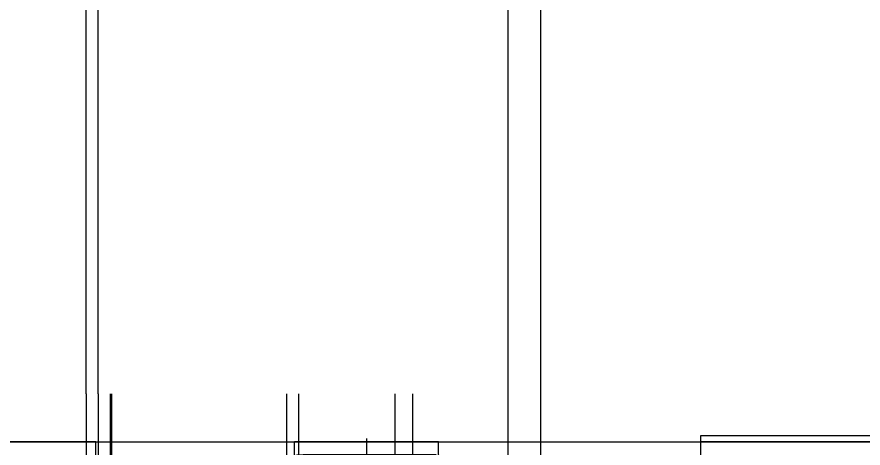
# Model space of a CAD drawing. Header units: millimetres. Extents: x -24416 to 92204, y -190080 to 23760.
# Drawn here: x 59600 to 64886, y -81218 to -78526 of the extents above; entities that cross this region are included whole.
import ezdxf
from ezdxf.xclip import XClip

# ---------------------------------------------------------------- set-up
doc = ezdxf.new("R2010")
doc.units = ezdxf.units.MM
doc.header["$LTSCALE"] = 50
doc.header["$XCLIPFRAME"] = 0
doc.linetypes.add('AUDIT_D_220706163347-0', pattern=[0])
doc.linetypes.add('CEN', pattern=[62, 60, -1, 0, -1])
for name, color, linetype, plot in [('AA-XXXX-MC', 153, 'AUDIT_D_220706163347-0', False), ('Defpoint', 135, 'Continuous', False), ('MC', 135, 'Continuous', False)]:
    doc.layers.add(name, color=color, linetype=linetype, plot=plot)
for name, color, linetype in [('CEN_CON', 1, 'CEN'), ('CEN_WALL', 12, 'CEN'), ('CONC', 2, 'Continuous'), ('ELE3_CON', 7, 'Continuous'), ('WIN', 4, 'Continuous'), ('X - 단위세대$0$ETC', 6, 'Continuous'), ('실명박스', 7, 'AUDIT_D_220706163347-0')]:
    doc.layers.add(name, color=color, linetype=linetype)

# ---------------------------------------------------------------- blocks, each defined once
blk = doc.blocks.new('WIN_900_단창2')
at = {"layer": 'Defpoint'}
for p, q in [((-15, 120), (-15, 0)), ((885, 120), (885, 0))]:
    blk.add_line(p, q, dxfattribs=at)
at = {"layer": 'WIN'}
blk.add_line((435, 220), (435, -100), dxfattribs=at)
at = {"layer": 'WIN', "color": 8}
for p, q in [((830, 120), (40, 120)), ((830, 82), (40, 82)), ((415, 79), (73, 79)), ((842, 0), (28, 0)), ((415, 44), (73, 44)), ((797, 38), (455, 38)), ((797, 3), (455, 3))]:
    blk.add_line(p, q, dxfattribs=at)
at = {"layer": 'WIN'}
for points in [[(40, 82), (28, 82), (28, 0), (0, 0), (0, 120), (40, 120), (40, 82)], [(830, 82), (842, 82), (842, 0), (870, 0), (870, 120), (830, 120), (830, 82)], [(73, 64.5), (73, 79), (33, 79), (33, 44), (73, 44), (73, 58.5)], [(422, 58.5), (422, 64.5), (66, 64.5), (66, 58.5), (422, 58.5)], [(415, 64.5), (415, 79), (455, 79), (455, 44), (415, 44), (415, 58.5)], [(455, 23.5), (455, 38), (415, 38), (415, 3), (455, 3), (455, 17.5)], [(804, 17.5), (804, 23.5), (448, 23.5), (448, 17.5), (804, 17.5)], [(797, 23.5), (797, 38), (837, 38), (837, 3), (797, 3), (797, 17.5)]]:
    blk.add_lwpolyline(points, dxfattribs=at)
blk = doc.blocks.new('U-121B(확장)1', base_point=(292391.8, -178477.8))
at = {"layer": 'CEN_CON'}
for p, q in [((294771.8, -169431), (294771.8, -168142.8)), ((296541.8, -178777.8), (296541.8, -168142.8)), ((292091.8, -168442.8), (302006.8, -168442.8))]:
    blk.add_line(p, q, dxfattribs=at)
at = {"layer": 'CEN_WALL'}
for p, q in [((294686.8, -168142.8), (294686.8, -173397.8)), ((295936.8, -168142.8), (295936.8, -171847.8)), ((297246.8, -170937.8), (297246.8, -168142.8))]:
    blk.add_line(p, q, dxfattribs=at)
at = {"layer": 'CONC'}
for p, q in [((294671.8, -168442.8), (295911.8, -168442.8)), ((294671.8, -169032.8), (294671.8, -168442.8)), ((295911.8, -168642.8), (295911.8, -168442.8)), ((296811.8, -168442.8), (298451.8, -168442.8)), ((296811.8, -168642.8), (296811.8, -168442.8)), ((298451.8, -168642.8), (298451.8, -168442.8))]:
    blk.add_line(p, q, dxfattribs=at)
at = {"layer": 'ELE3_CON'}
for p, q in [((296811.8, -168442.8), (295911.8, -168442.8)), ((299651.8, -168442.8), (298451.8, -168442.8))]:
    blk.add_line(p, q, dxfattribs=at)
at = {"layer": 'MC'}
for p, q in [((294611.8, -168142.8), (294611.8, -173397.8)), ((294761.8, -168142.8), (294761.8, -173397.8)), ((295861.8, -168142.8), (295861.8, -171847.8)), ((296651.8, -178777.8), (296651.8, -168142.8)), ((297451.8, -170937.8), (297451.8, -168142.8))]:
    blk.add_line(p, q, dxfattribs=at)
at = {"layer": 'X - 단위세대$0$ETC'}
blk.add_lwpolyline([(298451.8, -168442.8), (298451.8, -168402.8), (299651.8, -168402.8), (299651.8, -168442.8), (298451.8, -168442.8)], dxfattribs=at)
blk.add_blockref('WIN_900_단창2', (295926.8, -168642.8))
blk = doc.blocks.new('A$C415C5DAF')
at = {"layer": 'AA-XXXX-MC'}
for p, q in [((47547.4, -99255.9), (47547.4, -93370.9)), ((50387.4, -99255.9), (50387.4, -93370.9))]:
    blk.add_line(p, q, dxfattribs=at)
at = {"layer": 'CEN_CON'}
for p, q in [((47622.4, -99255.9), (47622.4, -93370.9)), ((50182.4, -99255.9), (50182.4, -93370.9)), ((47607.4, -99555.9), (44172.7, -99555.9))]:
    blk.add_line(p, q, dxfattribs=at)

msp = doc.modelspace()

# ---------------------------------------------------------------- block references
ref = msp.add_blockref('U-121B(확장)1', (57812.8, -91213.8))
XClip(ref).set_block_clipping_path([(291236.9970359709, -178777.7726251345), (317561.77152699, -162257.7726268454)])
at = {"layer": '실명박스'}
msp.add_blockref('A$C415C5DAF', (12485.4, 18377.1), dxfattribs=at)

doc.saveas('drawing.dxf')
